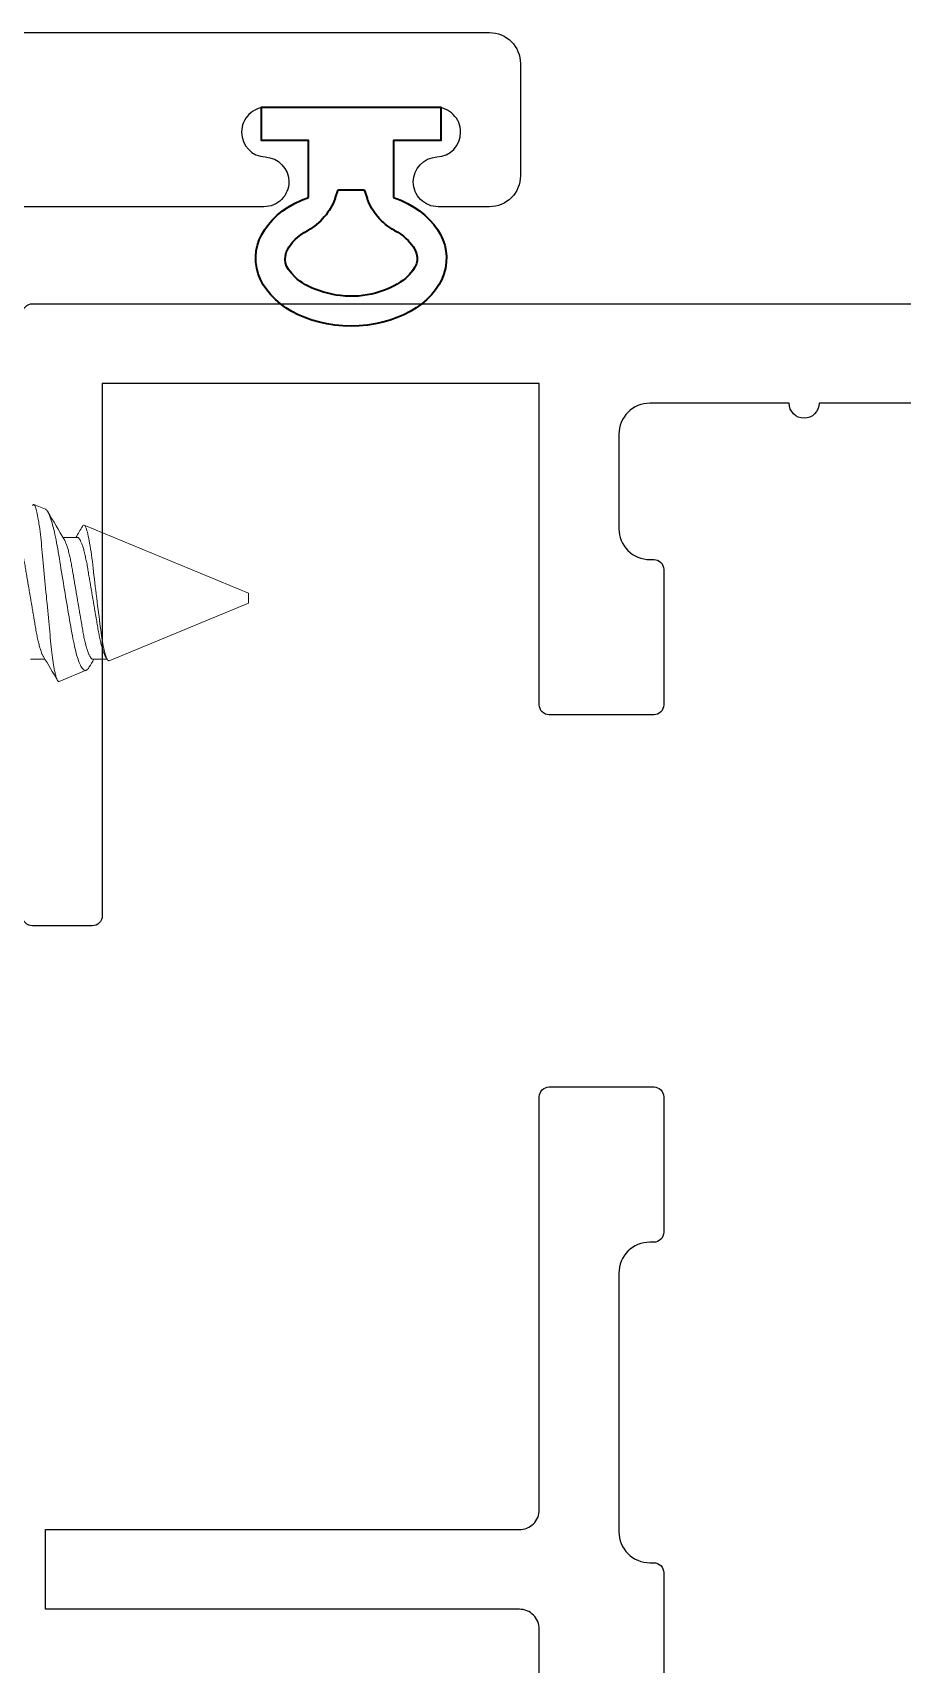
# Model space of a CAD drawing. Extents: x -138 to 168, y -127 to 72.
# Drawn here: x 2.982 to 3.855, y 48.413 to 50.053 of the extents above; entities that cross this region are included whole.
import ezdxf

# ---------------------------------------------------------------- set-up
doc = ezdxf.new("R2010")
doc.units = 0
doc.header["$MEASUREMENT"] = 0
doc.layers.get('0').update_dxf_attribs({"linetype": 'CONTINUOUS'})
for name, color, linetype in [('Ballons', 7, 'CONTINUOUS'), ('FRAME', 1, 'CONTINUOUS'), ('TEXT', 7, 'CONTINUOUS')]:
    doc.layers.add(name, color=color, linetype=linetype)
doc.layers.add('PROFILE NUMBER', color=150, linetype='CONTINUOUS', lineweight=35)

# ---------------------------------------------------------------- blocks, each defined once
blk = doc.blocks.new('no 10 1 in')
at = {"color": 7, "linetype": 'Continuous', "lineweight": 15}
for p, q in [((55.9987, 25.6665), (55.9872, 25.6712)), ((56.2025, 25.582), (56.0376, 25.6503)), ((56.0306, 25.6382), (56.0163, 25.6382)), ((56.2025, 25.577), (56.2025, 25.582)), ((56.0628, 25.5142), (56.2025, 25.572)), ((56.2025, 25.572), (56.2025, 25.577)), ((55.9837, 25.5159), (55.9981, 25.5159)), ((56.0462, 25.5159), (56.0606, 25.5159)), ((56.0124, 25.4933), (56.0397, 25.5046))]:
    blk.add_line(p, q, dxfattribs=at)
at = {"color": 7, "linetype": 'Continuous', "lineweight": 15, "flags": 128}
for points in [[(56.0124, 25.4933), (56.0121, 25.4932), (56.0118, 25.4933), (56.0114, 25.4936), (56.0111, 25.494), (56.0108, 25.4945), (56.0104, 25.4952), (56.0101, 25.4961), (56.0097, 25.4971), (56.0093, 25.4983), (56.009, 25.4995), (56.0086, 25.5009), (56.0083, 25.5025), (56.0079, 25.5042), (56.0076, 25.5061), (56.0072, 25.5081), (56.0069, 25.5102), (56.0065, 25.5124), (56.0062, 25.5147), (56.0059, 25.5171), (56.0055, 25.5197), (56.0052, 25.5224), (56.0049, 25.5252), (56.0045, 25.5281), (56.0042, 25.5311), (56.0039, 25.5341), (56.0036, 25.5372), (56.0033, 25.5403), (56.003, 25.5435), (56.0027, 25.5469), (56.0023, 25.5503), (56.002, 25.5538), (56.0017, 25.5573), (56.0013, 25.5609), (56.001, 25.5645), (56.0006, 25.5681), (56.0003, 25.5718), (55.9999, 25.5756), (55.9996, 25.5794), (55.9992, 25.5832), (55.9988, 25.587), (55.9985, 25.5907), (55.9982, 25.5943), (55.9978, 25.598), (55.9975, 25.6016), (55.9971, 25.6053), (55.9968, 25.6089), (55.9965, 25.6126), (55.9961, 25.6161), (55.9958, 25.6195), (55.9955, 25.6227), (55.9952, 25.626), (55.9949, 25.6292), (55.9946, 25.6323), (55.9943, 25.6354), (55.994, 25.6383), (55.9936, 25.6412), (55.9933, 25.644), (55.9929, 25.6466), (55.9926, 25.6492), (55.9922, 25.6516), (55.9919, 25.6539), (55.9915, 25.6561), (55.9912, 25.6582), (55.9908, 25.6602), (55.9905, 25.6619), (55.9901, 25.6635), (55.9898, 25.665), (55.9894, 25.6663), (55.9891, 25.6675), (55.9888, 25.6686), (55.9884, 25.6694), (55.9881, 25.6701), (55.9878, 25.6707), (55.9875, 25.671), (55.9872, 25.6712), (55.9869, 25.6713), (55.9865, 25.6712), (55.9862, 25.6709), (55.9859, 25.6704), (55.9858, 25.6703)], [(55.9987, 25.6664), (55.9991, 25.6663), (55.9996, 25.6658), (56.0001, 25.6652), (56.0007, 25.6645), (56.0013, 25.6635), (56.0018, 25.6624), (56.0025, 25.661), (56.0031, 25.6595), (56.0036, 25.658), (56.0042, 25.6564), (56.0048, 25.6546), (56.0053, 25.6527), (56.0059, 25.6506), (56.0065, 25.6484), (56.0071, 25.646), (56.0077, 25.6436), (56.0082, 25.641), (56.0088, 25.6384), (56.0094, 25.6357), (56.0099, 25.6328), (56.0105, 25.6298), (56.0111, 25.6267), (56.0116, 25.6235), (56.0122, 25.6202), (56.0127, 25.617), (56.0132, 25.6136), (56.0137, 25.6102), (56.0143, 25.6068), (56.0149, 25.6032), (56.0155, 25.5996), (56.0161, 25.5959), (56.0167, 25.5921), (56.0172, 25.5888), (56.0178, 25.5854), (56.0184, 25.582), (56.0189, 25.5786), (56.0195, 25.5751), (56.0201, 25.5717), (56.0207, 25.5682), (56.0213, 25.5648), (56.0219, 25.5615), (56.0224, 25.5582), (56.023, 25.555), (56.0236, 25.5518), (56.0241, 25.5486), (56.0247, 25.5455), (56.0253, 25.5424), (56.0258, 25.5394), (56.0263, 25.5366), (56.0269, 25.5338), (56.0274, 25.5312), (56.028, 25.5286), (56.0285, 25.5261), (56.0291, 25.5237), (56.0297, 25.5214), (56.0303, 25.5192), (56.0309, 25.5174), (56.0315, 25.5157), (56.032, 25.5141), (56.0326, 25.5126), (56.0332, 25.5112), (56.0338, 25.5099), (56.0344, 25.5087), (56.035, 25.5077), (56.0356, 25.5068), (56.0362, 25.5061), (56.0368, 25.5054), (56.0374, 25.505), (56.038, 25.5047), (56.0386, 25.5045), (56.0392, 25.5045), (56.0397, 25.5046)], [(56.0628, 25.5142), (56.0624, 25.5141), (56.062, 25.5143), (56.0615, 25.5146), (56.061, 25.5151), (56.0606, 25.5159), (56.0601, 25.5169), (56.0596, 25.518), (56.0592, 25.5194), (56.0587, 25.5209), (56.0582, 25.5226), (56.0577, 25.5246), (56.0573, 25.5267), (56.0568, 25.5289), (56.0564, 25.5312), (56.0559, 25.5338), (56.0555, 25.5365), (56.055, 25.5394), (56.0546, 25.5424), (56.0542, 25.5454), (56.0538, 25.5486), (56.0534, 25.5518), (56.053, 25.5552), (56.0525, 25.5586), (56.0521, 25.5622), (56.0516, 25.5658), (56.0511, 25.5695), (56.0507, 25.5733), (56.0502, 25.5771), (56.0497, 25.581), (56.0493, 25.5849), (56.0488, 25.5887), (56.0483, 25.5924), (56.0479, 25.5961), (56.0474, 25.5999), (56.047, 25.6036), (56.0466, 25.6073), (56.0462, 25.6107), (56.0458, 25.6141), (56.0454, 25.6173), (56.0449, 25.6206), (56.0445, 25.6237), (56.044, 25.6266), (56.0436, 25.6295), (56.0431, 25.6322), (56.0427, 25.6347), (56.0422, 25.6372), (56.0417, 25.6394), (56.0412, 25.6415), (56.0408, 25.6433), (56.0403, 25.6449), (56.0399, 25.6464), (56.0395, 25.6473), (56.0392, 25.6482), (56.0388, 25.6489), (56.0385, 25.6494), (56.0381, 25.65), (56.0377, 25.6503), (56.0373, 25.6504), (56.0369, 25.6503), (56.0364, 25.65), (56.036, 25.6494), (56.0358, 25.6491)]]:
    blk.add_lwpolyline(points, dxfattribs=at)
at = {"color": 7, "linetype": 'Continuous', "lineweight": 15}
for centre, radius, start, end in [((59.0527, 27.4548), 3.5383, 210.4084, 210.9357), ((53.5644, 27.1137), 2.8728, 329.0951, 329.348), ((53.1898, 23.8351), 3.2729, 30.4626, 30.9486), ((57.8315, 24.4465), 2.08, 149.0604, 149.3158), ((54.2837, 24.452), 2.071, 30.9034, 30.9876), ((56.0357, 25.5114), 0.00787, 301.1474, 333.9597)]:
    blk.add_arc(centre, radius, start, end, dxfattribs=at)
for points, knots in [([(55.9681, 25.6382), (55.9683, 25.6382), (55.9686, 25.6382), (55.9691, 25.6379), (55.9696, 25.6375), (55.9702, 25.6368), (55.9707, 25.636), (55.9713, 25.635), (55.9718, 25.6338), (55.9724, 25.6324), (55.973, 25.6308), (55.9737, 25.629), (55.9743, 25.627), (55.9749, 25.6249), (55.9755, 25.6226), (55.976, 25.6202), (55.9766, 25.6177), (55.9771, 25.6151), (55.9777, 25.6125), (55.9782, 25.6098), (55.9786, 25.607), (55.9791, 25.6041), (55.9796, 25.6011), (55.9802, 25.598), (55.9807, 25.5947), (55.9813, 25.5913), (55.9819, 25.5878), (55.9825, 25.5842), (55.9831, 25.5806), (55.9837, 25.5771), (55.9843, 25.5736), (55.9849, 25.5702), (55.9855, 25.5668), (55.986, 25.5634), (55.9866, 25.5602), (55.9872, 25.557), (55.9877, 25.5538), (55.9882, 25.5508), (55.9887, 25.5478), (55.9892, 25.5448), (55.9897, 25.542), (55.9903, 25.5392), (55.9908, 25.5365), (55.9914, 25.534), (55.992, 25.5316), (55.9925, 25.5294), (55.9931, 25.5273), (55.9937, 25.5254), (55.9943, 25.5236), (55.9949, 25.522), (55.9955, 25.5206), (55.996, 25.5194), (55.9964, 25.5186), (55.9967, 25.5183), (55.9967, 25.5182)], [0, 0, 0, 0, 0.018425, 0.037098, 0.055995, 0.075092, 0.094361, 0.113774, 0.1333, 0.152908, 0.173502, 0.194114, 0.214705, 0.235237, 0.255675, 0.275982, 0.295213, 0.314265, 0.333111, 0.351727, 0.370105, 0.388591, 0.407319, 0.426267, 0.446323, 0.466559, 0.486941, 0.507436, 0.528005, 0.548612, 0.568283, 0.587921, 0.607494, 0.626969, 0.646317, 0.665508, 0.684513, 0.703307, 0.722741, 0.74198, 0.761439, 0.781155, 0.801099, 0.821241, 0.840622, 0.860124, 0.879715, 0.899364, 0.919038, 0.938704, 0.95833, 0.977882, 0.998253, 1, 1, 1, 1]), ([(56.0177, 25.6358), (56.0178, 25.6356), (56.0182, 25.635), (56.0187, 25.6338), (56.0193, 25.6324), (56.0199, 25.6308), (56.0205, 25.629), (56.0211, 25.627), (56.0217, 25.6249), (56.0223, 25.6226), (56.0229, 25.6202), (56.0235, 25.6177), (56.024, 25.6151), (56.0245, 25.6125), (56.025, 25.6098), (56.0255, 25.607), (56.026, 25.6041), (56.0265, 25.6011), (56.027, 25.598), (56.0276, 25.5947), (56.0282, 25.5913), (56.0288, 25.5878), (56.0294, 25.5842), (56.03, 25.5806), (56.0306, 25.5771), (56.0312, 25.5736), (56.0318, 25.5702), (56.0324, 25.5668), (56.0329, 25.5634), (56.0335, 25.5602), (56.034, 25.557), (56.0346, 25.5538), (56.0351, 25.5508), (56.0356, 25.5478), (56.0361, 25.5448), (56.0366, 25.542), (56.0371, 25.5392), (56.0377, 25.5365), (56.0383, 25.534), (56.0388, 25.5316), (56.0394, 25.5294), (56.04, 25.5273), (56.0406, 25.5254), (56.0412, 25.5236), (56.0417, 25.522), (56.0423, 25.5206), (56.0429, 25.5194), (56.0435, 25.5183), (56.0441, 25.5174), (56.0446, 25.5167), (56.0452, 25.5162), (56.0457, 25.5159), (56.0461, 25.5159), (56.0462, 25.5159)], [0, 0, 0, 0, 0.016551, 0.036076, 0.055684, 0.076279, 0.09689, 0.117481, 0.138014, 0.158452, 0.178759, 0.19799, 0.217041, 0.235888, 0.254503, 0.272882, 0.291368, 0.310096, 0.329043, 0.349099, 0.369335, 0.389718, 0.410212, 0.430781, 0.451388, 0.471059, 0.490697, 0.51027, 0.529746, 0.549094, 0.568285, 0.58729, 0.606083, 0.625518, 0.644756, 0.664216, 0.683932, 0.703876, 0.724018, 0.743399, 0.7629, 0.782492, 0.802141, 0.821815, 0.841481, 0.861106, 0.880659, 0.90103, 0.921251, 0.941289, 0.961112, 0.980691, 1, 1, 1, 1]), ([(56.0306, 25.6382), (56.0308, 25.6382), (56.0311, 25.6382), (56.0316, 25.6379), (56.0321, 25.6375), (56.0327, 25.6368), (56.0332, 25.636), (56.0338, 25.635), (56.0343, 25.6338), (56.0349, 25.6324), (56.0355, 25.6308), (56.0362, 25.629), (56.0368, 25.627), (56.0374, 25.6249), (56.038, 25.6226), (56.0385, 25.6202), (56.0391, 25.6177), (56.0396, 25.6151), (56.0402, 25.6125), (56.0407, 25.6098), (56.0411, 25.607), (56.0416, 25.6041), (56.0421, 25.6011), (56.0427, 25.598), (56.0432, 25.5947), (56.0438, 25.5913), (56.0444, 25.5878), (56.045, 25.5842), (56.0456, 25.5806), (56.0462, 25.5771), (56.0468, 25.5736), (56.0474, 25.5702), (56.048, 25.5668), (56.0485, 25.5634), (56.0491, 25.5602), (56.0497, 25.557), (56.0502, 25.5538), (56.0507, 25.5508), (56.0512, 25.5478), (56.0517, 25.5448), (56.0522, 25.542), (56.0528, 25.5392), (56.0533, 25.5365), (56.0539, 25.534), (56.0545, 25.5316), (56.055, 25.5294), (56.0556, 25.5273), (56.0562, 25.5254), (56.0568, 25.5236), (56.0574, 25.522), (56.058, 25.5206), (56.0585, 25.5194), (56.0589, 25.5186), (56.0592, 25.5183), (56.0592, 25.5182)], [0, 0, 0, 0, 0.018425, 0.037098, 0.055995, 0.075092, 0.094361, 0.113774, 0.1333, 0.152908, 0.173502, 0.194114, 0.214705, 0.235238, 0.255676, 0.275983, 0.295213, 0.314265, 0.333111, 0.351727, 0.370105, 0.388591, 0.40732, 0.426267, 0.446323, 0.466559, 0.486942, 0.507436, 0.528005, 0.548612, 0.568283, 0.587921, 0.607494, 0.62697, 0.646318, 0.665508, 0.684514, 0.703307, 0.722742, 0.74198, 0.76144, 0.781155, 0.8011, 0.821242, 0.840623, 0.860124, 0.879716, 0.899365, 0.919039, 0.938705, 0.95833, 0.977883, 0.998254, 1, 1, 1, 1])]:
    blk.add_open_spline(points, degree=3, knots=knots, dxfattribs=at)
blk = doc.blocks.new('05P86-BLOCK-IG')
for points in [[(2.0635, 0.988), (2.0635, 1.132, -1), (2.0635, 1.162), (2.0635, 1.302, 0.414214), (2.0325, 1.333), (1.9375, 1.333, 0.414214), (1.9065, 1.302), (1.9065, 1.298, -0.414214), (1.8965, 1.288), (1.7605, 1.288, -0.414214), (1.7505, 1.298), (1.7505, 1.403, -0.414214), (1.7605, 1.413), (2.0835, 1.413), (2.0835, 1.852), (1.5485, 1.852, -0.414214), (1.5385, 1.862), (1.5385, 1.922, -0.414214), (1.5485, 1.932), (2.1535, 1.932, -0.414214), (2.1635, 1.922), (2.1635, 0.697, -0.414214)], [(0.4035, 1.413), (0.8317, 1.413, 0.414214), (0.8517, 1.433), (0.8517, 1.909), (0.9317, 1.909), (0.9317, 1.433, 0.414214), (0.9517, 1.413), (1.3665, 1.413, -0.414214), (1.3765, 1.403), (1.3765, 1.298, -0.414214), (1.3665, 1.288), (1.2305, 1.288, -0.414214), (1.2205, 1.298), (1.2205, 1.302, 0.414214), (1.1895, 1.333), (0.9295, 1.333, 0.414214), (0.8985, 1.302), (0.8985, 1.298, -0.414214), (0.8885, 1.288), (0.6235, 1.288)]]:
    blk.add_lwpolyline(points, format="xyb")
blk = doc.blocks.new('*U181')
at = {"layer": 'PROFILE NUMBER', "color": 5}
for p, q in [((-0.0161, 0.0916), (-0.013, 0.083)), ((-0.013, 0.083), (0.013, 0.083)), ((0.013, 0.083), (0.0161, 0.0915))]:
    blk.add_line(p, q, dxfattribs=at)
blk.add_lwpolyline([(-0.0427, 0.0907), (-0.0427, 0.0335), (-0.09, 0.0335), (-0.09, 0), (0.09, 0), (0.09, 0.0335), (0.0427, 0.0335), (0.0427, 0.0907)], dxfattribs=at)
for centre, start, end in [((-0.0725, 0.0712), 19.8289, 61.175), ((0.0725, 0.0712), 118.7633, 160.1945)]:
    blk.add_arc(centre, 0.06, start, end, dxfattribs=at)
blk.add_ellipse((0, 0.1517), major_axis=(-0.0958, 0), ratio=0.712114, start_param=2.033109, end_param=7.391692, dxfattribs=at)
blk.add_open_spline([(0.0437, 0.1238), (0.0526, 0.1287), (0.0589, 0.1347), (0.0685, 0.1503), (0.0681, 0.1574), (0.0493, 0.1788), (0.027, 0.1893), (-0.0212, 0.1906), (-0.0451, 0.1815), (-0.0674, 0.16), (-0.0684, 0.1523), (-0.0607, 0.1366), (-0.0538, 0.1294), (-0.0436, 0.1238)], degree=3, knots=[2.2211, 2.2211, 2.2211, 2.2211, 2.727733, 2.727733, 3.7005, 3.7005, 4.673268, 4.673268, 5.646035, 5.646035, 6.618803, 6.618803, 7.203997, 7.203997, 7.203997, 7.203997], dxfattribs=at)
blk = doc.blocks.new('3809 BLOCK FRAME')
blk.add_lwpolyline([(0, 0), (0, 1.423, 0.414214), (-0.031, 1.454), (-0.144, 1.454, 0.414214), (-0.175, 1.423), (-0.175, 1.3715, 0.414214), (-0.15, 1.3465), (-0.15, 1.3465, 0.399638), (-0.125, 1.3702, -0.399638), (-0.1001, 1.394), (-0.1, 1.394, -0.414214), (-0.075, 1.369), (-0.075, 1.199, -0.414214), (-0.1, 1.174), (-0.1001, 1.174, -0.399638), (-0.125, 1.1977, 0.399638), (-0.15, 1.2215, 0.414214), (-0.175, 1.1965), (-0.175, 0.464, -0.414214)], format="xyb")

msp = doc.modelspace()

# ---------------------------------------------------------------- block references
at = {"layer": 'Ballons'}
msp.add_blockref('no 10 1 in', (-53.0042, 23.9076), dxfattribs=at)
at = {"layer": 'FRAME', "xscale": -1, "rotation": 270.0000000000003}
msp.add_blockref('3809 BLOCK FRAME', (2.0175, 50.053), dxfattribs=at)
at = {"layer": 'FRAME', "rotation": 90}
msp.add_blockref('05P86-BLOCK-IG', (4.9035, 47.617), dxfattribs=at)
at = {"layer": 'TEXT', "xscale": -1, "rotation": 180}
msp.add_blockref('*U181', (3.3015, 49.978), dxfattribs=at)

doc.saveas('drawing.dxf')
